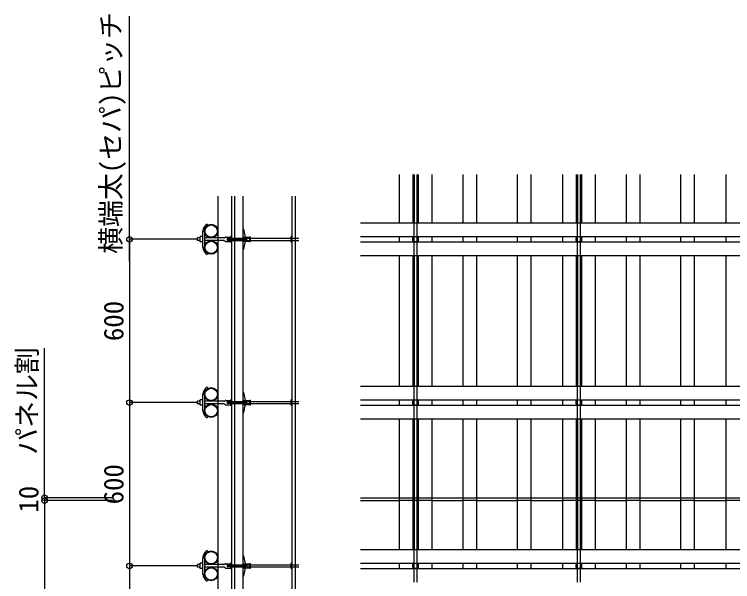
# Model space of a CAD drawing. Units: millimetres on the paper, enlarged 10 times, with parts at other scales. Extents: x 3821 to 7821, y 4568 to 7368.
# Drawn here: x 6519 to 7179, y 5855 to 6376 of the extents above; entities that cross this region are included whole.
import ezdxf
from ezdxf.enums import TextEntityAlignment as Align

# ---------------------------------------------------------------- set-up
doc = ezdxf.new("R2010")
doc.units = ezdxf.units.MM
doc.header["$LTSCALE"] = 10
for name, color, linetype in [('7-0', 4, 'Continuous'), ('7-1', 4, 'Continuous'), ('7-2', 4, 'Continuous')]:
    doc.layers.add(name, color=color, linetype=linetype)
doc.styles.add('ＭＳ ゴシック', font='')
doc.styles.get('ＭＳ ゴシック').set_extended_font_data('MS Gothic')

msp = doc.modelspace()

# ---------------------------------------------------------------- linework, layer by layer
at = {"layer": '7-0'}
for p, q in [((6624.7, 6149.37), (6624.7, 6374.37)), ((6872.35, 6228.92), (6872.35, 6184.37)), ((6884.85, 6228.92), (6884.85, 6184.37)), ((6886.1, 6228.92), (6886.1, 6184.37)), ((6888.6, 6228.92), (6888.6, 6184.37)), ((6889.85, 6228.92), (6889.85, 6184.37)), ((6902.35, 6228.92), (6902.35, 6184.37)), ((6931.1, 6184.37), (6931.1, 6228.92)), ((6943.6, 6184.37), (6943.6, 6228.92)), ((6981.1, 6184.37), (6981.1, 6228.92)), ((6993.6, 6184.37), (6993.6, 6228.92)), ((7022.35, 6228.92), (7022.35, 6184.37)), ((7034.85, 6228.92), (7034.85, 6184.37)), ((7036.1, 6228.92), (7036.1, 6184.37)), ((7038.6, 6228.92), (7038.6, 6184.37)), ((7039.85, 6228.92), (7039.85, 6184.37)), ((7052.35, 6228.92), (7052.35, 6184.37)), ((7081.1, 6184.37), (7081.1, 6228.92)), ((7093.6, 6184.37), (7093.6, 6228.92)), ((7131.1, 6184.37), (7131.1, 6228.92)), ((7143.6, 6184.37), (7143.6, 6228.92)), ((7172.35, 6228.92), (7172.35, 6184.37)), ((6718.45, 6208.92), (6718.45, 5231.87)), ((6721.2, 6208.92), (6721.2, 5231.87)), ((6728.7, 6208.92), (6728.7, 5231.87)), ((6773.7, 6208.92), (6773.7, 5231.87)), ((6776.7, 6208.92), (6776.7, 5231.87)), ((6696.58, 6182.28), (6695.95, 6183.36)), ((6692.2, 6161.87), (6692.2, 6176.87)), ((6693.45, 6176.87), (6693.45, 6161.87)), ((6729.08, 6179.37), (6728.83, 6179.37)), ((6729.08, 6178.62), (6729.83, 6178.62)), ((6731.08, 6171.24), (6729.83, 6178.62)), ((6687.2, 6168.12), (6687.2, 6170.62)), ((6689.7, 6170.62), (6687.2, 6170.62)), ((6689.7, 6168.12), (6687.2, 6168.12)), ((6692.2, 6171.87), (6689.7, 6171.87)), ((6711.32, 6170.62), (6693.45, 6170.62)), ((6711.32, 6168.12), (6693.45, 6168.12)), ((6711.94, 6170.78), (6712.66, 6171.2)), ((6711.94, 6167.95), (6712.66, 6167.53)), ((6713.29, 6171.37), (6717.95, 6171.37)), ((6718.45, 6170.37), (6714.7, 6170.37)), ((6714.7, 6168.37), (6714.7, 6170.37)), ((6714.7, 6169.69), (6715.06, 6168.37)), ((6718.45, 6168.37), (6714.7, 6168.37)), ((6715.3, 6170.37), (6715.83, 6168.37)), ((6716.08, 6170.37), (6716.61, 6168.37)), ((6716.85, 6170.37), (6717.39, 6168.37)), ((6717.63, 6170.37), (6718.16, 6168.37)), ((6717.95, 6166.37), (6717.95, 6172.37)), ((6718.45, 6172.37), (6717.95, 6172.37)), ((6718.4, 6170.37), (6718.94, 6168.37)), ((6718.45, 6170.37), (6728.83, 6170.37)), ((6718.45, 6168.37), (6728.83, 6168.37)), ((6719.18, 6170.37), (6719.72, 6168.37)), ((6719.96, 6170.37), (6720.49, 6168.37)), ((6720.73, 6170.37), (6721.27, 6168.37)), ((6721.51, 6170.37), (6722.05, 6168.37)), ((6722.29, 6170.37), (6722.82, 6168.37)), ((6723.06, 6170.37), (6723.6, 6168.37)), ((6723.84, 6170.37), (6724.38, 6168.37)), ((6724.62, 6170.37), (6725.15, 6168.37)), ((6725.39, 6170.37), (6725.93, 6168.37)), ((6726.17, 6170.37), (6726.71, 6168.37)), ((6726.95, 6170.37), (6727.48, 6168.37)), ((6727.72, 6170.37), (6728.26, 6168.37)), ((6728.5, 6170.37), (6729.03, 6168.37)), ((6728.83, 6170.37), (6731.7, 6170.37)), ((6729.08, 6171.24), (6735.33, 6171.24)), ((6729.28, 6170.37), (6729.81, 6168.37)), ((6730.05, 6170.37), (6730.59, 6168.37)), ((6730.83, 6170.37), (6731.36, 6168.37)), ((6731.6, 6170.37), (6731.7, 6169.99)), ((6732.45, 6170.37), (6735.83, 6170.37)), ((6732.45, 6168.37), (6732.45, 6170.37)), ((6732.45, 6168.37), (6735.83, 6168.37)), ((6735.33, 6167.24), (6735.33, 6171.49)), ((6735.33, 6171.49), (6735.83, 6171.49)), ((6735.83, 6167.24), (6735.83, 6171.49)), ((6735.83, 6170.37), (6773.2, 6170.37)), ((6735.83, 6168.37), (6773.2, 6168.37)), ((6773.2, 6170.37), (6780.3, 6170.37)), ((6773.2, 6168.37), (6780.3, 6168.37)), ((6773.7, 6166.24), (6773.7, 6172.49)), ((6713.29, 6167.37), (6717.95, 6167.37)), ((6718.45, 6166.37), (6717.95, 6166.37)), ((6729.08, 6167.49), (6735.33, 6167.49)), ((6729.83, 6160.12), (6731.08, 6167.49)), ((6735.33, 6167.24), (6735.83, 6167.24)), ((6773.2, 6166.87), (6773.7, 6166.87)), ((6696.58, 6156.45), (6695.95, 6155.37)), ((6729.08, 6160.12), (6729.83, 6160.12)), ((6872.35, 6154.37), (6872.35, 6034.37)), ((6884.85, 6154.37), (6884.85, 6034.37)), ((6886.1, 6154.37), (6886.1, 6034.37)), ((6888.6, 6154.37), (6888.6, 6034.37)), ((6889.85, 6154.37), (6889.85, 6034.37)), ((6902.35, 6154.37), (6902.35, 6034.37)), ((6931.1, 6034.37), (6931.1, 6154.37)), ((6943.6, 6034.37), (6943.6, 6154.37)), ((6981.1, 6034.37), (6981.1, 6154.37)), ((6993.6, 6034.37), (6993.6, 6154.37)), ((7022.35, 6154.37), (7022.35, 6034.37)), ((7034.85, 6154.37), (7034.85, 6034.37)), ((7036.1, 6154.37), (7036.1, 6034.37)), ((7038.6, 6154.37), (7038.6, 6034.37)), ((7039.85, 6154.37), (7039.85, 6034.37)), ((7052.35, 6154.37), (7052.35, 6034.37)), ((7081.1, 6034.37), (7081.1, 6154.37)), ((7093.6, 6034.37), (7093.6, 6154.37)), ((7131.1, 6034.37), (7131.1, 6154.37)), ((7143.6, 6034.37), (7143.6, 6154.37)), ((7172.35, 6154.37), (7172.35, 6034.37)), ((6546.65, 5931.87), (6546.65, 6069.37)), ((6696.58, 6032.28), (6695.95, 6033.36)), ((6729.08, 6029.37), (6728.83, 6029.37)), ((6836.86, 6034.37), (7700.38, 6034.37)), ((6886.1, 6004.37), (6886.1, 6034.37)), ((6888.6, 6034.37), (6888.6, 6004.37)), ((7036.1, 6004.37), (7036.1, 6034.37)), ((7038.6, 6034.37), (7038.6, 6004.37)), ((6692.2, 6011.87), (6692.2, 6026.87)), ((6693.45, 6026.87), (6693.45, 6011.87)), ((6729.08, 6028.62), (6729.83, 6028.62)), ((6731.08, 6021.24), (6729.83, 6028.62)), ((6773.7, 6016.24), (6773.7, 6022.49)), ((6687.2, 6018.12), (6687.2, 6020.62)), ((6689.7, 6020.62), (6687.2, 6020.62)), ((6689.7, 6018.12), (6687.2, 6018.12)), ((6692.2, 6021.87), (6689.7, 6021.87)), ((6711.32, 6020.62), (6693.45, 6020.62)), ((6711.32, 6018.12), (6693.45, 6018.12)), ((6711.94, 6020.78), (6712.66, 6021.2)), ((6711.94, 6017.95), (6712.66, 6017.53)), ((6713.29, 6021.37), (6717.95, 6021.37)), ((6713.29, 6017.37), (6717.95, 6017.37)), ((6718.45, 6020.37), (6714.7, 6020.37)), ((6714.7, 6018.37), (6714.7, 6020.37)), ((6714.7, 6019.69), (6715.06, 6018.37)), ((6718.45, 6018.37), (6714.7, 6018.37)), ((6715.3, 6020.37), (6715.83, 6018.37)), ((6716.08, 6020.37), (6716.61, 6018.37)), ((6716.85, 6020.37), (6717.39, 6018.37)), ((6717.63, 6020.37), (6718.16, 6018.37)), ((6717.95, 6016.37), (6717.95, 6022.37)), ((6718.45, 6022.37), (6717.95, 6022.37)), ((6718.45, 6016.37), (6717.95, 6016.37)), ((6718.4, 6020.37), (6718.94, 6018.37)), ((6718.45, 6020.37), (6728.83, 6020.37)), ((6718.45, 6018.37), (6728.83, 6018.37)), ((6719.18, 6020.37), (6719.72, 6018.37)), ((6719.96, 6020.37), (6720.49, 6018.37)), ((6720.73, 6020.37), (6721.27, 6018.37)), ((6721.51, 6020.37), (6722.05, 6018.37)), ((6722.29, 6020.37), (6722.82, 6018.37)), ((6723.06, 6020.37), (6723.6, 6018.37)), ((6723.84, 6020.37), (6724.38, 6018.37)), ((6724.62, 6020.37), (6725.15, 6018.37)), ((6725.39, 6020.37), (6725.93, 6018.37)), ((6726.17, 6020.37), (6726.71, 6018.37)), ((6726.95, 6020.37), (6727.48, 6018.37)), ((6727.72, 6020.37), (6728.26, 6018.37)), ((6728.5, 6020.37), (6729.03, 6018.37)), ((6728.83, 6020.37), (6731.7, 6020.37)), ((6729.08, 6021.24), (6735.33, 6021.24)), ((6729.08, 6017.49), (6735.33, 6017.49)), ((6729.28, 6020.37), (6729.81, 6018.37)), ((6729.83, 6010.12), (6731.08, 6017.49)), ((6730.05, 6020.37), (6730.59, 6018.37)), ((6730.83, 6020.37), (6731.36, 6018.37)), ((6731.6, 6020.37), (6731.7, 6019.99)), ((6732.45, 6020.37), (6735.83, 6020.37)), ((6732.45, 6018.37), (6732.45, 6020.37)), ((6732.45, 6018.37), (6735.83, 6018.37)), ((6735.33, 6017.24), (6735.33, 6021.49)), ((6735.33, 6021.49), (6735.83, 6021.49)), ((6735.33, 6017.24), (6735.83, 6017.24)), ((6735.83, 6017.24), (6735.83, 6021.49)), ((6735.83, 6020.37), (6773.2, 6020.37)), ((6735.83, 6018.37), (6773.2, 6018.37)), ((6773.2, 6020.37), (6780.3, 6020.37)), ((6773.2, 6018.37), (6780.3, 6018.37)), ((6773.2, 6016.87), (6773.7, 6016.87)), ((6836.86, 6021.87), (7700.38, 6021.87)), ((6836.86, 6016.87), (7700.38, 6016.87)), ((6872.35, 6021.87), (6872.35, 6016.87)), ((6884.85, 6021.87), (6884.85, 6016.87)), ((6889.85, 6021.87), (6889.85, 6016.87)), ((6902.35, 6021.87), (6902.35, 6016.87)), ((6931.1, 6016.87), (6931.1, 6021.87)), ((6943.6, 6016.87), (6943.6, 6021.87)), ((6981.1, 6016.87), (6981.1, 6021.87)), ((6993.6, 6016.87), (6993.6, 6021.87)), ((7022.35, 6021.87), (7022.35, 6016.87)), ((7034.85, 6021.87), (7034.85, 6016.87)), ((7039.85, 6021.87), (7039.85, 6016.87)), ((7052.35, 6021.87), (7052.35, 6016.87)), ((7081.1, 6016.87), (7081.1, 6021.87)), ((7093.6, 6016.87), (7093.6, 6021.87)), ((7131.1, 6016.87), (7131.1, 6021.87)), ((7143.6, 6016.87), (7143.6, 6021.87)), ((7172.35, 6021.87), (7172.35, 6016.87)), ((6729.08, 6010.12), (6729.83, 6010.12)), ((6696.58, 6006.45), (6695.95, 6005.37)), ((6836.86, 6004.37), (7700.38, 6004.37)), ((6872.35, 6004.37), (6872.35, 5884.37)), ((6884.85, 6004.37), (6884.85, 5884.37)), ((6886.1, 6004.37), (6886.1, 5884.37)), ((6888.6, 6004.37), (6888.6, 5884.37)), ((6889.85, 6004.37), (6889.85, 5884.37)), ((6902.35, 6004.37), (6902.35, 5884.37)), ((6931.1, 5884.37), (6931.1, 6004.37)), ((6943.6, 5884.37), (6943.6, 6004.37)), ((6981.1, 5884.37), (6981.1, 6004.37)), ((6993.6, 5884.37), (6993.6, 6004.37)), ((7022.35, 6004.37), (7022.35, 5884.37)), ((7034.85, 6004.37), (7034.85, 5884.37)), ((7036.1, 6004.37), (7036.1, 5884.37)), ((7038.6, 6004.37), (7038.6, 5884.37)), ((7039.85, 6004.37), (7039.85, 5884.37)), ((7052.35, 6004.37), (7052.35, 5884.37)), ((7081.1, 5884.37), (7081.1, 6004.37)), ((7093.6, 5884.37), (7093.6, 6004.37)), ((7131.1, 5884.37), (7131.1, 6004.37)), ((7143.6, 5884.37), (7143.6, 6004.37)), ((7172.35, 6004.37), (7172.35, 5884.37)), ((6836.86, 5931.87), (6872.35, 5931.87)), ((6872.35, 5931.87), (6902.35, 5931.87)), ((6902.35, 5931.87), (6931.1, 5931.87)), ((6931.1, 5931.87), (6943.6, 5931.87)), ((6943.6, 5931.87), (6981.1, 5931.87)), ((6981.1, 5931.87), (6993.6, 5931.87)), ((6993.6, 5931.87), (7022.35, 5931.87)), ((7022.35, 5931.87), (7052.35, 5931.87)), ((7052.35, 5931.87), (7081.1, 5931.87)), ((7081.1, 5931.87), (7093.6, 5931.87)), ((7093.6, 5931.87), (7131.1, 5931.87)), ((7131.1, 5931.87), (7143.6, 5931.87)), ((7143.6, 5931.87), (7172.35, 5931.87)), ((7172.35, 5931.87), (7202.35, 5931.87)), ((6836.86, 5929.37), (6872.35, 5929.37)), ((6902.35, 5929.37), (6872.35, 5929.37)), ((6902.35, 5929.37), (6931.1, 5929.37)), ((6943.6, 5929.37), (6931.1, 5929.37)), ((6943.6, 5929.37), (6981.1, 5929.37)), ((6993.6, 5929.37), (6981.1, 5929.37)), ((6993.6, 5929.37), (7022.35, 5929.37)), ((7052.35, 5929.37), (7022.35, 5929.37)), ((7052.35, 5929.37), (7081.1, 5929.37)), ((7093.6, 5929.37), (7081.1, 5929.37)), ((7093.6, 5929.37), (7131.1, 5929.37)), ((7143.6, 5929.37), (7131.1, 5929.37)), ((7143.6, 5929.37), (7172.35, 5929.37)), ((7202.35, 5929.37), (7172.35, 5929.37)), ((6836.86, 5884.37), (7700.38, 5884.37)), ((6836.86, 5884.37), (7700.38, 5884.37)), ((6886.1, 5854.37), (6886.1, 5884.37)), ((6888.6, 5884.37), (6888.6, 5854.37)), ((7036.1, 5854.37), (7036.1, 5884.37)), ((7038.6, 5884.37), (7038.6, 5854.37)), ((6696.58, 5882.28), (6695.95, 5883.36)), ((6729.08, 5879.37), (6728.83, 5879.37)), ((6729.08, 5878.62), (6729.83, 5878.62)), ((6731.08, 5871.24), (6729.83, 5878.62)), ((6692.2, 5871.87), (6689.7, 5871.87)), ((6692.2, 5861.87), (6692.2, 5876.87)), ((6693.45, 5876.87), (6693.45, 5861.87)), ((6711.94, 5870.78), (6712.66, 5871.2)), ((6713.29, 5871.37), (6717.95, 5871.37)), ((6717.95, 5866.37), (6717.95, 5872.37)), ((6718.45, 5872.37), (6717.95, 5872.37)), ((6729.08, 5871.24), (6735.33, 5871.24)), ((6735.33, 5867.24), (6735.33, 5871.49)), ((6735.33, 5871.49), (6735.83, 5871.49)), ((6735.83, 5867.24), (6735.83, 5871.49)), ((6773.7, 5866.24), (6773.7, 5872.49)), ((6836.86, 5871.87), (7700.38, 5871.87)), ((6872.35, 5871.87), (6872.35, 5866.87)), ((6884.85, 5871.87), (6884.85, 5866.87)), ((6889.85, 5871.87), (6889.85, 5866.87)), ((6902.35, 5871.87), (6902.35, 5866.87)), ((6931.1, 5866.87), (6931.1, 5871.87)), ((6943.6, 5866.87), (6943.6, 5871.87)), ((6981.1, 5866.87), (6981.1, 5871.87)), ((6993.6, 5866.87), (6993.6, 5871.87)), ((7022.35, 5871.87), (7022.35, 5866.87)), ((7034.85, 5871.87), (7034.85, 5866.87)), ((7039.85, 5871.87), (7039.85, 5866.87)), ((7052.35, 5871.87), (7052.35, 5866.87)), ((7081.1, 5866.87), (7081.1, 5871.87)), ((7093.6, 5866.87), (7093.6, 5871.87)), ((7131.1, 5866.87), (7131.1, 5871.87)), ((7143.6, 5866.87), (7143.6, 5871.87)), ((7172.35, 5871.87), (7172.35, 5866.87)), ((6687.2, 5868.12), (6687.2, 5870.62)), ((6689.7, 5870.62), (6687.2, 5870.62)), ((6689.7, 5868.12), (6687.2, 5868.12)), ((6711.32, 5870.62), (6693.45, 5870.62)), ((6711.32, 5868.12), (6693.45, 5868.12)), ((6711.94, 5867.95), (6712.66, 5867.53)), ((6713.29, 5867.37), (6717.95, 5867.37)), ((6718.45, 5870.37), (6714.7, 5870.37)), ((6714.7, 5868.37), (6714.7, 5870.37)), ((6714.7, 5869.69), (6715.06, 5868.37)), ((6718.45, 5868.37), (6714.7, 5868.37)), ((6715.3, 5870.37), (6715.83, 5868.37)), ((6716.08, 5870.37), (6716.61, 5868.37)), ((6716.85, 5870.37), (6717.39, 5868.37)), ((6717.63, 5870.37), (6718.16, 5868.37)), ((6718.45, 5866.37), (6717.95, 5866.37)), ((6718.4, 5870.37), (6718.94, 5868.37)), ((6718.45, 5870.37), (6728.83, 5870.37)), ((6718.45, 5868.37), (6728.83, 5868.37)), ((6719.18, 5870.37), (6719.72, 5868.37)), ((6719.96, 5870.37), (6720.49, 5868.37)), ((6720.73, 5870.37), (6721.27, 5868.37)), ((6721.51, 5870.37), (6722.05, 5868.37)), ((6722.29, 5870.37), (6722.82, 5868.37)), ((6723.06, 5870.37), (6723.6, 5868.37)), ((6723.84, 5870.37), (6724.38, 5868.37)), ((6724.62, 5870.37), (6725.15, 5868.37)), ((6725.39, 5870.37), (6725.93, 5868.37)), ((6726.17, 5870.37), (6726.71, 5868.37)), ((6726.95, 5870.37), (6727.48, 5868.37)), ((6727.72, 5870.37), (6728.26, 5868.37)), ((6728.5, 5870.37), (6729.03, 5868.37)), ((6728.83, 5870.37), (6731.7, 5870.37)), ((6729.08, 5867.49), (6735.33, 5867.49)), ((6729.28, 5870.37), (6729.81, 5868.37)), ((6729.83, 5860.12), (6731.08, 5867.49)), ((6730.05, 5870.37), (6730.59, 5868.37)), ((6730.83, 5870.37), (6731.36, 5868.37)), ((6731.6, 5870.37), (6731.7, 5869.99)), ((6732.45, 5870.37), (6735.83, 5870.37)), ((6732.45, 5868.37), (6732.45, 5870.37)), ((6732.45, 5868.37), (6735.83, 5868.37)), ((6735.33, 5867.24), (6735.83, 5867.24)), ((6735.83, 5870.37), (6773.2, 5870.37)), ((6735.83, 5868.37), (6773.2, 5868.37)), ((6773.2, 5870.37), (6780.3, 5870.37)), ((6773.2, 5868.37), (6780.3, 5868.37)), ((6773.2, 5866.87), (6773.7, 5866.87)), ((6836.86, 5866.87), (7700.38, 5866.87)), ((6729.08, 5860.12), (6729.83, 5860.12)), ((6696.58, 5856.45), (6695.95, 5855.37))]:
    msp.add_line(p, q, dxfattribs=at)
for points in [[(6705.95, 6208.92), (6705.95, 5231.87), (6773.7, 5231.87)], [(6728.83, 6159.37), (6729.08, 6159.37), (6729.08, 6179.37)], [(6692.2, 6166.87), (6689.7, 6166.87), (6689.7, 6171.87)], [(6728.83, 6168.37), (6731.7, 6168.37), (6731.7, 6170.37)], [(6773.2, 6166.87), (6773.2, 6171.87), (6773.7, 6171.87)], [(6728.83, 6009.37), (6729.08, 6009.37), (6729.08, 6029.37)], [(6692.2, 6016.87), (6689.7, 6016.87), (6689.7, 6021.87)], [(6728.83, 6018.37), (6731.7, 6018.37), (6731.7, 6020.37)], [(6773.2, 6016.87), (6773.2, 6021.87), (6773.7, 6021.87)], [(6728.83, 5859.37), (6729.08, 5859.37), (6729.08, 5879.37)], [(6692.2, 5866.87), (6689.7, 5866.87), (6689.7, 5871.87)], [(6773.2, 5866.87), (6773.2, 5871.87), (6773.7, 5871.87)], [(6728.83, 5868.37), (6731.7, 5868.37), (6731.7, 5870.37)]]:
    msp.add_lwpolyline(points, dxfattribs=at)
for centre, radius in [((6699.7, 6176.87), 6.25), ((6699.7, 6176.87), 5.67), ((6699.7, 6161.87), 6.25), ((6699.7, 6161.87), 5.67), ((6699.7, 6026.87), 6.25), ((6699.7, 6026.87), 5.67), ((6699.7, 6011.87), 6.25), ((6699.7, 6011.87), 5.67), ((6887.35, 6019.37), 2.5), ((7037.35, 6019.37), 2.5), ((6699.7, 5876.87), 6.25), ((6699.7, 5876.87), 5.67), ((6887.35, 5869.37), 2.5), ((7037.35, 5869.37), 2.5), ((6699.7, 5861.87), 6.25), ((6699.7, 5861.87), 5.67)]:
    msp.add_circle(centre, radius, dxfattribs=at)
for centre, radius, start, end in [((6699.7, 6176.87), 7.5, 120, 180), ((6711.32, 6171.87), 1.25, 270, 300), ((6711.32, 6166.87), 1.25, 60, 90), ((6713.29, 6170.12), 1.25, 90, 120), ((6699.7, 6161.87), 7.5, 180, 240), ((6713.29, 6168.62), 1.25, 240, 270), ((6699.7, 6026.87), 7.5, 120, 180), ((6711.32, 6021.87), 1.25, 270, 300), ((6711.32, 6016.87), 1.25, 60, 90), ((6713.29, 6020.12), 1.25, 90, 120), ((6713.29, 6018.62), 1.25, 240, 270), ((6699.7, 6011.87), 7.5, 180, 240), ((6699.7, 5876.87), 7.5, 120, 180), ((6711.32, 5871.87), 1.25, 270, 300), ((6713.29, 5870.12), 1.25, 90, 120), ((6711.32, 5866.87), 1.25, 60, 90), ((6713.29, 5868.62), 1.25, 240, 270), ((6699.7, 5861.87), 7.5, 180, 240)]:
    msp.add_arc(centre, radius, start, end, dxfattribs=at)
at = {"layer": '7-1'}
for p, q in [((6687.2, 6169.37), (6624.7, 6169.37)), ((6624.7, 6169.37), (6624.7, 6019.37)), ((6687.2, 6019.37), (6624.7, 6019.37)), ((6624.7, 6019.37), (6624.7, 5869.37)), ((6687.2, 6019.37), (6624.7, 6019.37)), ((6609.15, 5931.87), (6546.65, 5931.87)), ((6546.65, 5931.87), (6546.65, 5929.37)), ((6609.15, 5929.37), (6546.65, 5929.37)), ((6609.15, 5929.37), (6546.65, 5929.37)), ((6546.65, 5929.37), (6546.65, 5231.87)), ((6687.2, 5869.37), (6624.7, 5869.37)), ((6624.7, 5869.37), (6624.7, 5719.37)), ((6687.2, 5869.37), (6624.7, 5869.37))]:
    msp.add_line(p, q, dxfattribs=at)
for centre in [(6624.7, 6169.37), (6624.7, 6019.37), (6624.7, 6019.37), (6546.65, 5931.87), (6546.65, 5929.37), (6546.65, 5929.37), (6624.7, 5869.37), (6624.7, 5869.37)]:
    msp.add_circle(centre, 2.5, dxfattribs=at)
at = {"layer": '7-2'}
for p, q in [((6836.86, 6184.37), (7700.38, 6184.37)), ((6886.1, 6154.37), (6886.1, 6184.37)), ((6888.6, 6184.37), (6888.6, 6154.37)), ((7036.1, 6154.37), (7036.1, 6184.37)), ((7038.6, 6184.37), (7038.6, 6154.37)), ((6836.86, 6171.87), (7700.38, 6171.87)), ((6872.35, 6171.87), (6872.35, 6166.87)), ((6884.85, 6171.87), (6884.85, 6166.87)), ((6889.85, 6171.87), (6889.85, 6166.87)), ((6902.35, 6171.87), (6902.35, 6166.87)), ((6931.1, 6166.87), (6931.1, 6171.87)), ((6943.6, 6166.87), (6943.6, 6171.87)), ((6981.1, 6166.87), (6981.1, 6171.87)), ((6993.6, 6166.87), (6993.6, 6171.87)), ((7022.35, 6171.87), (7022.35, 6166.87)), ((7034.85, 6171.87), (7034.85, 6166.87)), ((7039.85, 6171.87), (7039.85, 6166.87)), ((7052.35, 6171.87), (7052.35, 6166.87)), ((7081.1, 6166.87), (7081.1, 6171.87)), ((7093.6, 6166.87), (7093.6, 6171.87)), ((7131.1, 6166.87), (7131.1, 6171.87)), ((7143.6, 6166.87), (7143.6, 6171.87)), ((7172.35, 6171.87), (7172.35, 6166.87)), ((6836.86, 6166.87), (7700.38, 6166.87)), ((6836.86, 6154.37), (7700.38, 6154.37))]:
    msp.add_line(p, q, dxfattribs=at)
for centre in [(6887.35, 6169.37), (7037.35, 6169.37)]:
    msp.add_circle(centre, 2.5, dxfattribs=at)

# ---------------------------------------------------------------- texts
at = {"layer": '7-0', "color": 7, "style": 'ＭＳ ゴシック'}
for s, p in [('横端太(セパ)ピッチ', (6621.94, 6155.97)), ('パネル割', (6545.06, 5971.44))]:
    msp.add_text(s, height=18.1, rotation=90, dxfattribs=at).set_placement(p, align=Align.BOTTOM_LEFT)
at = {"layer": '7-1', "style": 'ＭＳ ゴシック'}
for s, p in [('600', (6624.6, 6075.84)), ('600', (6624.6, 5925.84)), ('10', (6546.55, 5918.27))]:
    msp.add_text(s, height=18.1, rotation=90, dxfattribs=at).set_placement(p, align=Align.BOTTOM_LEFT)

doc.saveas('drawing.dxf')
